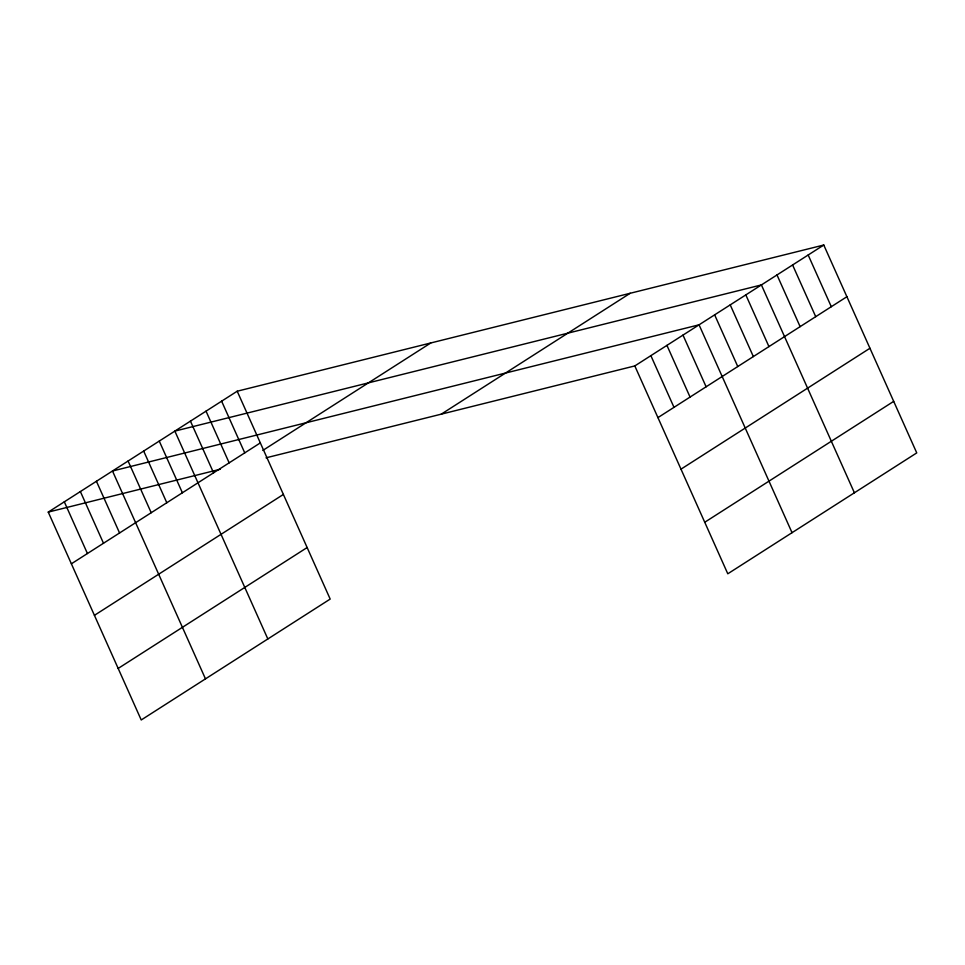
<?xml version="1.0" encoding="UTF-8"?>
<svg xmlns="http://www.w3.org/2000/svg" width="965" height="965" viewBox="0 0 965 965"><rect width="100%" height="100%" fill="white"/><g stroke="black" fill="none" stroke-linecap="round" stroke-linejoin="round"><path stroke-width="1.45" d="M237.209 391.211L330.187 599.072L141.228 719.974L48.25 512.101L237.209 391.211L823.772 245.026L916.75 452.899L727.791 573.789L634.813 365.928L266.026 457.832M71.374 563.801L260.333 442.899M262.818 450.426L430.776 342.973M94.425 615.332L283.384 494.442M441.246 414.166L630.205 293.264M118.176 668.431L307.135 547.541M634.813 365.928L823.772 245.026M657.937 417.616L846.896 296.725M680.988 469.159L869.948 348.256M704.74 522.258L893.699 401.356M48.25 512.101L220.309 469.231M808.175 255.001L831.299 306.701M792.591 264.977L815.715 316.665M777.006 274.953L800.118 326.64M854.399 492.789L761.409 284.928L174.858 431.102L267.836 638.963M745.824 294.904L768.948 346.592M730.228 304.88L753.351 356.568M714.643 314.843L737.767 366.543M792.036 532.692L699.058 324.819L112.495 471.004L205.473 678.865M682.991 335.096L706.115 386.796M666.936 345.373L690.059 397.073M650.868 355.651L673.992 407.339M221.624 401.187L244.748 452.875M206.028 411.15L229.151 462.85M190.443 421.126L213.567 472.826M159.261 441.077L182.385 492.765M143.676 451.053L166.8 502.741M128.08 461.029L151.203 512.717M96.44 481.282L119.564 532.97M80.372 491.559L103.496 543.247M64.317 501.824L87.429 553.524"/></g></svg>
